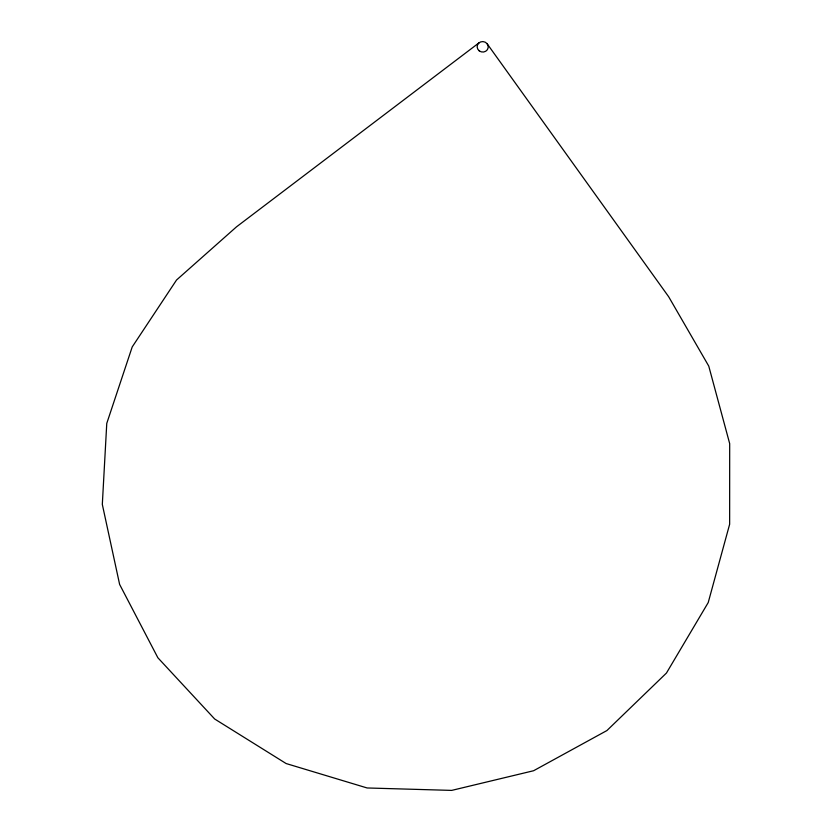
<?xml version="1.0" encoding="UTF-8"?>
<svg xmlns="http://www.w3.org/2000/svg" width="832" height="832" viewBox="0 0 832 832"><rect width="100%" height="100%" fill="white"/><g stroke="black" fill="none" stroke-linecap="round" stroke-linejoin="round"><path stroke-width="1.25" d="M479.419 42.536L236.506 226.834L176.55 279.999L132.215 346.923L106.766 423.394L102.315 504.41L119.621 584.418L157.872 657.758L214.677 719.004L286.135 763.547L367.12 787.966L451.682 790.4L533.603 770.734L606.913 730.558L666.453 673.046L708.219 602.566L729.643 524.254L729.685 443.622L708.76 366.101L668.658 296.722L487.157 43.794M479.232 50.856A5.543 5.231 8.6 0 0 488.166 47.705A5.543 5.231 8.6 0 0 480.678 41.902A5.543 5.231 8.6 0 0 479.232 50.856"/></g></svg>
